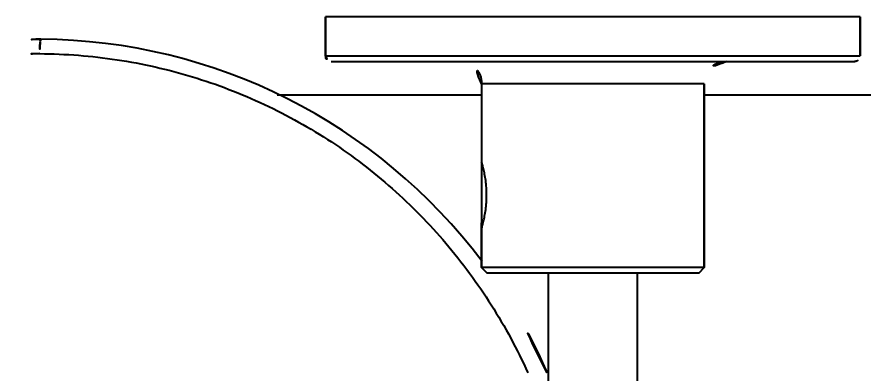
# Model space of a CAD drawing. Extents: x 16296660632 to 16296678186, y -37409619871 to -37409616409.
# Drawn here: x 16296676250.7 to 16296676326.7, y -37409617983.2 to -37409617951.3 of the extents above; entities that cross this region are included whole.
import ezdxf

# ---------------------------------------------------------------- set-up
doc = ezdxf.new("R2010")
doc.units = 0
doc.header["$LTSCALE"] = 10
doc.header["$MEASUREMENT"] = 0
doc.header["$PDMODE"] = 3
doc.header["$PDSIZE"] = -10
doc.layers.get('0').update_dxf_attribs({"linetype": 'CONTINUOUS'})
doc.layers.get('DEFPOINTS').update_dxf_attribs({"linetype": 'CONTINUOUS'})
doc.styles.add('Daelim Dimension', font='')
doc.styles.get('Daelim Dimension').set_extended_font_data('나눔고딕')
doc.dimstyles.new('DEFAULT', dxfattribs={"dimscale": 2, "dimtxt": 2, "dimasz": 2, "dimexe": 0, "dimexo": 2, "dimgap": 1, "dimtad": 1, "dimdec": 1, "dimzin": 9, "dimdsep": 46, "dimtxsty": 'Daelim Dimension', "dimcen": 0.5, "dimclrd": 252, "dimclre": 252, "dimclrt": 3, "dimadec": 1, "dimazin": 0, "dimtfac": 1, "dimtdec": 1, "dimtix": 1, "dimtmove": 0, "dimatfit": 3, "dimfxl": 1, "dimtolj": 1, "dimtzin": 1, "dimlwd": 9, "dimlwe": 9, "dimarcsym": 0})

# ---------------------------------------------------------------- blocks, each defined once
blk = doc.blocks.new('*D9')
at = {"color": 5, "lineweight": 9, "ltscale": 0.5, "transparency": 16777216}
for p, q in [((16296676411.39191, -37409617958.25592), (16296676528.27962, -37409617958.25592)), ((16296676526.27962, -37409617966.25592), (16296676526.27962, -37409618495.25592)), ((16296676306.39191, -37409618503.25592), (16296676528.27962, -37409618503.25592))]:
    blk.add_line(p, q, dxfattribs=at)
at = {"color": 5, "ltscale": 0.5, "transparency": 16777216}
for points in [[(16296676524.94629, -37409617966.25592), (16296676527.61296, -37409617966.25592), (16296676526.27962, -37409617958.25592)], [(16296676524.94629, -37409618495.25592), (16296676527.61296, -37409618495.25592), (16296676526.27962, -37409618503.25592)]]:
    blk.add_solid(points, dxfattribs=at)
at = {"layer": 'DEFPOINTS', "color": 0, "ltscale": 0.5, "transparency": 16777216}
for p in [(16296676407.39191, -37409617958.25592), (16296676302.39191, -37409618503.25592), (16296676526.27962, -37409618503.25592)]:
    blk.add_point(p, dxfattribs=at)
at = {"color": 7, "ltscale": 0.5, "transparency": 16777216, "insert": (16296676513.5071, -37409618230.75592), "char_height": 20, "attachment_point": 5, "rotation": 90, "style": 'Daelim Dimension'}
blk.add_mtext('\\A1;545', dxfattribs=at)

msp = doc.modelspace()

# ---------------------------------------------------------------- linework, layer by layer
at = {"ltscale": 0.5}
for p, q in [((16296676326.391911, -37409617951.25592), (16296676278.391911, -37409617951.25592)), ((16296676278.391911, -37409617951.25592), (16296676278.391911, -37409617954.75592)), ((16296676278.391911, -37409617954.75592), (16296676278.391911, -37409617951.25592)), ((16296676326.391911, -37409617951.25592), (16296676326.391911, -37409617954.75592)), ((16296676326.391911, -37409617954.75592), (16296676326.391911, -37409617951.25592)), ((16296676278.391911, -37409617954.75592), (16296676326.391911, -37409617954.75592)), ((16296676278.891911, -37409617955.25592), (16296676325.891911, -37409617955.25592)), ((16296676312.391911, -37409617957.25592), (16296676292.391911, -37409617957.25592)), ((16296676292.391911, -37409617957.25592), (16296676292.391911, -37409617964.75592)), ((16296676292.391911, -37409617957.25592), (16296676292.391911, -37409617964.75592)), ((16296676312.391911, -37409617957.25592), (16296676312.391911, -37409617973.75592)), ((16296676312.391911, -37409617973.75592), (16296676312.391911, -37409617957.25592)), ((16296676274.05493, -37409617958.25592), (16296676292.391911, -37409617958.25592)), ((16296676312.391911, -37409617958.25592), (16296676407.391911, -37409617958.25592)), ((16296676292.391911, -37409617964.755943), (16296676292.391911, -37409617969.75589)), ((16296676292.391911, -37409617969.75592), (16296676292.391911, -37409617973.75592)), ((16296676292.391911, -37409617973.75592), (16296676292.391911, -37409617969.75592)), ((16296676312.391911, -37409617973.75592), (16296676292.391911, -37409617973.75592)), ((16296676292.391911, -37409617973.75592), (16296676292.891911, -37409617974.25592)), ((16296676292.891911, -37409617974.25592), (16296676292.391911, -37409617973.75592)), ((16296676311.891911, -37409617974.25592), (16296676292.891911, -37409617974.25592)), ((16296676298.391911, -37409617985.330719), (16296676298.391911, -37409617974.25592)), ((16296676306.391911, -37409617985.330719), (16296676306.391911, -37409617974.25592)), ((16296676312.391911, -37409617973.75592), (16296676311.891911, -37409617974.25592)), ((16296676311.891911, -37409617974.25592), (16296676312.391911, -37409617973.75592))]:
    msp.add_line(p, q, dxfattribs=at)
for centre, radius, start, end in [((16296676252.710119, -37409617969.256798), 16, 89.5883285, 97.5056946), ((16296676252.465799, -37409618003.25592), 50, 36.92613476, 89.5883285), ((16296676252.620199, -37409617969.460182), 14.908881, 89.60625044, 97.51626716), ((16296676278.891911, -37409617954.75592), 0.5, 180, 270), ((16296676290.391911, -37409617957.25592), 2, 0, 90), ((16296676314.391911, -37409617957.25592), 2, 90, 180), ((16296676325.891911, -37409617954.75592), 0.5, 270, 0), ((16296676252.465799, -37409618003.25592), 50, 23.61451611, 35.4657736)]:
    msp.add_arc(centre, radius, start, end, dxfattribs=at)
for points, knots in [([(16296676252.75688, -37409617953.524078), (16296676252.739241, -37409617953.681442), (16296676252.7208, -37409617954.024223), (16296676252.718439, -37409617954.36718), (16296676252.722639, -37409617954.551659)], [0, 0, 0, 0, 0.461830705, 1, 1, 1, 1]), ([(16296676252.82509, -37409617953.25721), (16296676252.8167, -37409617953.257149), (16296676252.799419, -37409617953.285553), (16296676252.786209, -37409617953.334587), (16296676252.76926, -37409617953.420418), (16296676252.761141, -37409617953.486076), (16296676252.75688, -37409617953.524078)], [0, 0, 0, 0, 0.089796132, 0.284576079, 0.590851684, 1, 1, 1, 1]), ([(16296676252.722639, -37409617954.551659), (16296676255.04237, -37409617954.569321), (16296676259.681511, -37409617954.934311), (16296676266.47493, -37409617956.472137), (16296676272.958429, -37409617958.963074), (16296676278.996189, -37409617962.347633), (16296676284.47777, -37409617966.544884), (16296676289.310591, -37409617971.471329), (16296676293.406919, -37409617977.040871), (16296676295.59803, -37409617981.107788), (16296676296.54553, -37409617983.210243)], [0, 0, 0, 0, 0.125905439, 0.251548575, 0.376787991, 0.501549156, 0.625936025, 0.75024727, 0.874838384, 1, 1, 1, 1])]:
    msp.add_open_spline(points, degree=3, knots=knots, dxfattribs=at)
msp.add_open_spline([(16296676292.391911, -37409617964.25592), (16296676292.39226, -37409617964.25592), (16296676292.40608, -37409617964.303032), (16296676292.471491, -37409617964.528183), (16296676292.565639, -37409617964.886787), (16296676292.67392, -37409617965.377068), (16296676292.769279, -37409617965.945679), (16296676292.83687, -37409617966.589188), (16296676292.86034, -37409617967.255898), (16296676292.83687, -37409617967.922638), (16296676292.769279, -37409617968.566132), (16296676292.673929, -37409617969.13475), (16296676292.565639, -37409617969.625038), (16296676292.471491, -37409617969.98365), (16296676292.40608, -37409617970.208801), (16296676292.39226, -37409617970.25592), (16296676292.391911, -37409617970.25592)], degree=3, dxfattribs=at)

# ---------------------------------------------------------------- dimensions: what is measured, and where the dimension line sits
dim = msp.add_linear_dim(base=(16296676526.279619, -37409618503.25592), p1=(16296676407.391911, -37409617958.25592), p2=(16296676302.391911, -37409618503.25592), angle=90, dimstyle='DEFAULT', override={"dimtxt": 10, "dimasz": 4, "dimexe": 1, "dimdec": 0, "dimclrd": 5, "dimclre": 5, "dimclrt": 7}, dxfattribs=at)
dim.commit()
dim.dimension.update_dxf_attribs({"geometry": '*D9', "text_midpoint": (16296676513.507099, -37409618230.75592)})

doc.saveas('drawing.dxf')
